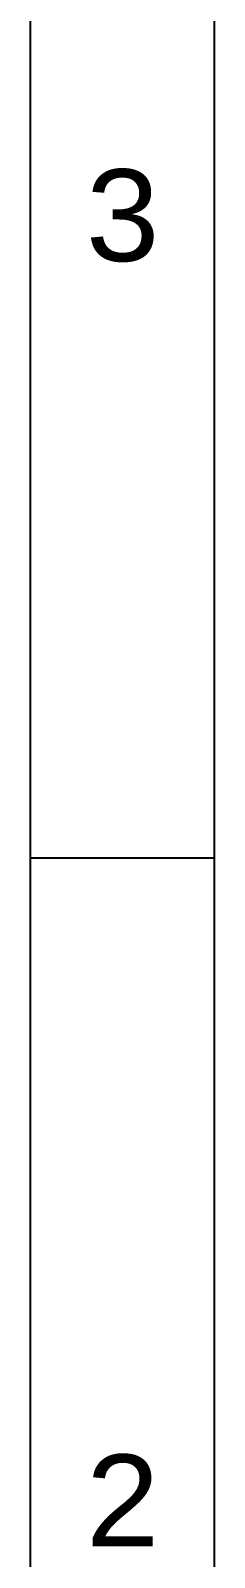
# Model space of a CAD drawing. Header units: millimetres. Extents: x -195 to 1349, y 148 to 750.
# Drawn here: x 1336.1 to 1349.1, y 326.4 to 434.5 of the extents above; entities that cross this region are included whole.
import ezdxf
from ezdxf.enums import TextEntityAlignment as Align

# ---------------------------------------------------------------- set-up
doc = ezdxf.new("R2010")
doc.units = ezdxf.units.MM
doc.layers.get('0').update_dxf_attribs({"linetype": 'CONTINUOUS'})
doc.styles.add('TEXTSTYLE_0', font='txt', dxfattribs={"width": 0.8})

# ---------------------------------------------------------------- blocks, each defined once
blk = doc.blocks.new('SUN_6HWZ35TKK40GSGJE8VEUYAXIAKM')
at = {"color": 7, "linetype": 'Continuous'}
for p, q in [((0, 0), (0, 420)), ((-10, 10), (-10, 410)), ((-10, 140), (0, 140))]:
    blk.add_line(p, q, dxfattribs=at)
at = {"color": 2, "linetype": 'Continuous', "style": 'TEXTSTYLE_0', "width": 1.2}
for s, p, p2 in [('3', (-6.991, 172.498), (-2.991, 172.498)), ('2', (-6.991, 102.498), (-2.991, 102.498))]:
    blk.add_text(s, height=5, dxfattribs=at).set_placement(p, p2, align=Align.FIT)

msp = doc.modelspace()

# ---------------------------------------------------------------- block references
at = {"xscale": 1.3, "yscale": 1.3, "zscale": 1.3}
msp.add_blockref('SUN_6HWZ35TKK40GSGJE8VEUYAXIAKM', (1349.104, 193.911), dxfattribs=at)

doc.saveas('drawing.dxf')
